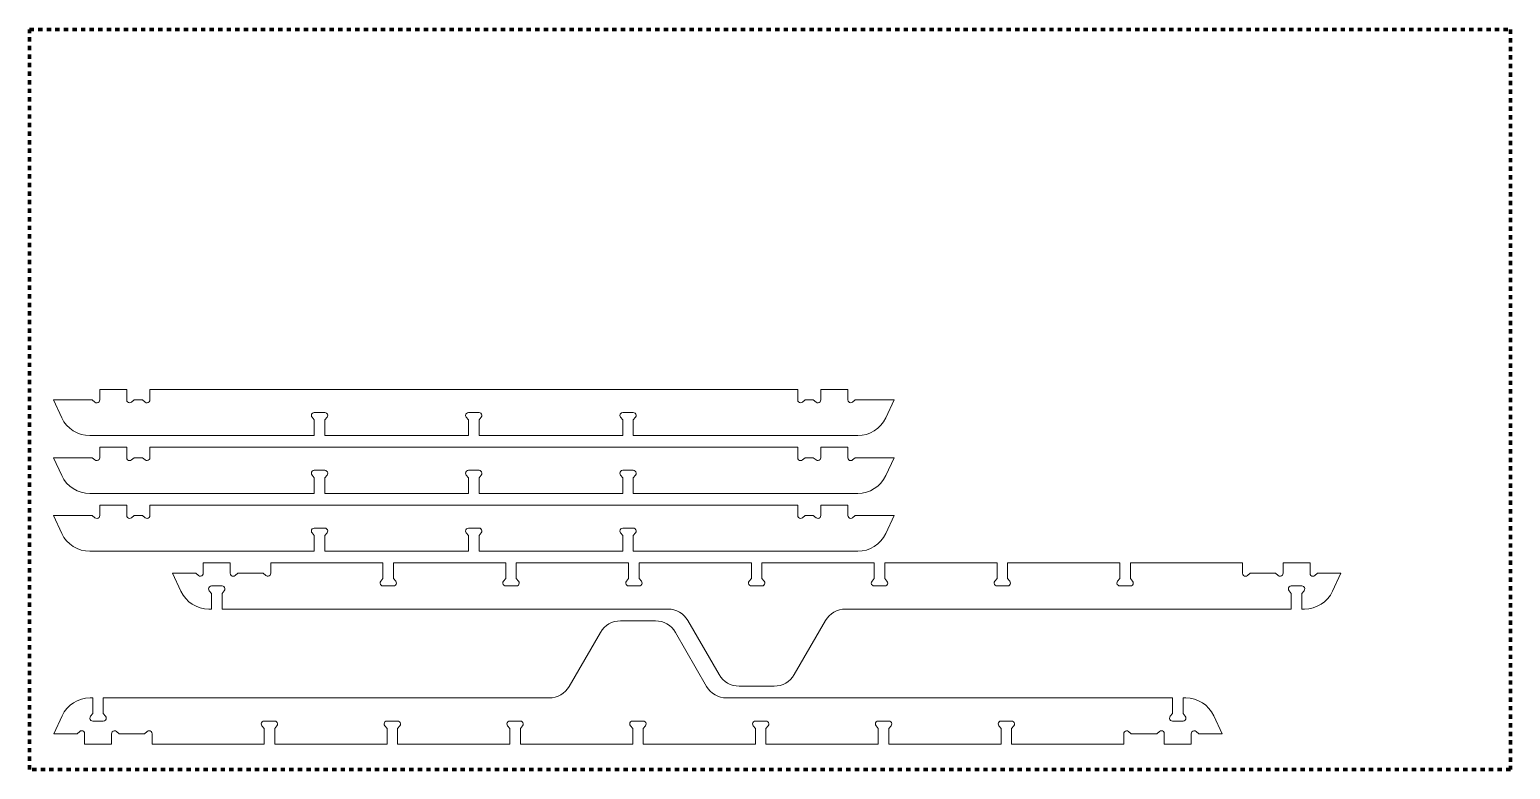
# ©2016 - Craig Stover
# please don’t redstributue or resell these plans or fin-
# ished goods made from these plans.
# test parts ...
# Model space of a CAD drawing. Header units: inches. Extents: x 0 to 96, y -60 to 51.
# Drawn here: x 0 to 96, y 3.3 to 51.3 of the extents above; entities that cross this region are included whole.
import ezdxf

# ---------------------------------------------------------------- set-up
doc = ezdxf.new("R2010")
doc.units = ezdxf.units.IN
doc.header["$MEASUREMENT"] = 0
doc.linetypes.add('AI-Linetype-2', pattern=[0.555556, 0.277778, -0.277778])
doc.layers.add('formatting', color=7, linetype='Continuous')
doc.layers.add('full-68', color=7, linetype='Continuous')

# ---------------------------------------------------------------- blocks, each defined once
blk = doc.blocks.new('block 6')
at = {"layer": 'full-68', "color": 7, "lineweight": 15, "true_color": 0xffffff}
blk.add_open_spline([(50.107, 27.15), (50.073, 27.121), (50.029, 27.105), (49.985, 27.105), (49.88, 27.105), (49.795, 27.19), (49.795, 27.295), (49.795, 27.295), (49.795, 27.975), (49.795, 27.975), (49.795, 27.975), (7.795, 27.975), (7.795, 27.975), (7.795, 27.975), (7.795, 27.295), (7.795, 27.295), (7.795, 27.251), (7.779, 27.207), (7.75, 27.173), (7.683, 27.093), (7.563, 27.082), (7.483, 27.15), (7.483, 27.15), (7.309, 27.295), (7.309, 27.295), (7.309, 27.295), (6.78, 27.295), (6.78, 27.295), (6.78, 27.295), (6.607, 27.15), (6.607, 27.15), (6.573, 27.121), (6.529, 27.105), (6.485, 27.105), (6.38, 27.105), (6.295, 27.19), (6.295, 27.295), (6.295, 27.295), (6.295, 27.975), (6.295, 27.975), (6.295, 27.975), (4.545, 27.975), (4.545, 27.975), (4.545, 27.975), (4.545, 27.295), (4.545, 27.295), (4.545, 27.251), (4.529, 27.207), (4.5, 27.173), (4.433, 27.093), (4.313, 27.082), (4.233, 27.15), (4.233, 27.15), (4.059, 27.295), (4.059, 27.295), (4.059, 27.295), (1.545, 27.295), (1.545, 27.295), (1.545, 27.295), (2.088, 26.13), (2.088, 26.13), (2.417, 25.426), (3.123, 24.975), (3.901, 24.975), (3.901, 24.975), (18.455, 24.975), (18.455, 24.975), (18.455, 24.975), (18.455, 25.99), (18.455, 25.99), (18.455, 25.99), (18.309, 26.163), (18.309, 26.163), (18.28, 26.197), (18.265, 26.241), (18.265, 26.285), (18.265, 26.39), (18.35, 26.475), (18.455, 26.475), (18.455, 26.475), (19.135, 26.475), (19.135, 26.475), (19.179, 26.475), (19.223, 26.459), (19.257, 26.431), (19.337, 26.363), (19.348, 26.243), (19.28, 26.163), (19.28, 26.163), (19.135, 25.99), (19.135, 25.99), (19.135, 25.99), (19.135, 24.975), (19.135, 24.975), (19.135, 24.975), (28.455, 24.975), (28.455, 24.975), (28.455, 24.975), (28.455, 25.99), (28.455, 25.99), (28.455, 25.99), (28.309, 26.163), (28.309, 26.163), (28.28, 26.197), (28.265, 26.241), (28.265, 26.285), (28.265, 26.39), (28.35, 26.475), (28.455, 26.475), (28.455, 26.475), (29.135, 26.475), (29.135, 26.475), (29.179, 26.475), (29.223, 26.459), (29.257, 26.431), (29.337, 26.363), (29.348, 26.243), (29.28, 26.163), (29.28, 26.163), (29.135, 25.99), (29.135, 25.99), (29.135, 25.99), (29.135, 24.975), (29.135, 24.975), (29.135, 24.975), (38.455, 24.975), (38.455, 24.975), (38.455, 24.975), (38.455, 25.99), (38.455, 25.99), (38.455, 25.99), (38.309, 26.163), (38.309, 26.163), (38.28, 26.197), (38.265, 26.241), (38.265, 26.285), (38.265, 26.39), (38.35, 26.475), (38.455, 26.475), (38.455, 26.475), (39.135, 26.475), (39.135, 26.475), (39.179, 26.475), (39.223, 26.459), (39.257, 26.431), (39.337, 26.363), (39.348, 26.243), (39.28, 26.163), (39.28, 26.163), (39.135, 25.99), (39.135, 25.99), (39.135, 25.99), (39.135, 24.975), (39.135, 24.975), (39.135, 24.975), (53.689, 24.975), (53.689, 24.975), (54.466, 24.975), (55.173, 25.426), (55.501, 26.13), (55.501, 26.13), (56.045, 27.295), (56.045, 27.295), (56.045, 27.295), (53.53, 27.295), (53.53, 27.295), (53.53, 27.295), (53.357, 27.15), (53.357, 27.15), (53.323, 27.121), (53.279, 27.105), (53.235, 27.105), (53.13, 27.105), (53.045, 27.19), (53.045, 27.295), (53.045, 27.295), (53.045, 27.975), (53.045, 27.975), (53.045, 27.975), (51.295, 27.975), (51.295, 27.975), (51.295, 27.975), (51.295, 27.295), (51.295, 27.295), (51.295, 27.251), (51.279, 27.207), (51.25, 27.173), (51.183, 27.093), (51.063, 27.082), (50.983, 27.15), (50.983, 27.15), (50.809, 27.295), (50.809, 27.295), (50.809, 27.295), (50.28, 27.295), (50.28, 27.295), (50.28, 27.295), (50.107, 27.15), (50.107, 27.15)], degree=3, knots=[0, 0, 0, 0, 1, 1, 1, 2, 2, 2, 3, 3, 3, 4, 4, 4, 5, 5, 5, 6, 6, 6, 7, 7, 7, 8, 8, 8, 9, 9, 9, 10, 10, 10, 11, 11, 11, 12, 12, 12, 13, 13, 13, 14, 14, 14, 15, 15, 15, 16, 16, 16, 17, 17, 17, 18, 18, 18, 19, 19, 19, 20, 20, 20, 21, 21, 21, 22, 22, 22, 23, 23, 23, 24, 24, 24, 25, 25, 25, 26, 26, 26, 27, 27, 27, 28, 28, 28, 29, 29, 29, 30, 30, 30, 31, 31, 31, 32, 32, 32, 33, 33, 33, 34, 34, 34, 35, 35, 35, 36, 36, 36, 37, 37, 37, 38, 38, 38, 39, 39, 39, 40, 40, 40, 41, 41, 41, 42, 42, 42, 43, 43, 43, 44, 44, 44, 45, 45, 45, 46, 46, 46, 47, 47, 47, 48, 48, 48, 49, 49, 49, 50, 50, 50, 51, 51, 51, 52, 52, 52, 53, 53, 53, 54, 54, 54, 55, 55, 55, 56, 56, 56, 57, 57, 57, 58, 58, 58, 59, 59, 59, 60, 60, 60, 61, 61, 61, 62, 62, 62, 63, 63, 63, 64, 64, 64, 65, 65, 65, 66, 66, 66, 66], dxfattribs=at)
blk = doc.blocks.new('block 7')
at = {"layer": 'full-68', "color": 7, "lineweight": 15, "true_color": 0xffffff}
blk.add_open_spline([(50.107, 23.399), (50.073, 23.37), (50.029, 23.354), (49.985, 23.354), (49.88, 23.354), (49.795, 23.439), (49.795, 23.544), (49.795, 23.544), (49.795, 24.224), (49.795, 24.224), (49.795, 24.224), (7.795, 24.224), (7.795, 24.224), (7.795, 24.224), (7.795, 23.544), (7.795, 23.544), (7.795, 23.5), (7.779, 23.456), (7.75, 23.422), (7.683, 23.342), (7.563, 23.331), (7.483, 23.399), (7.483, 23.399), (7.309, 23.544), (7.309, 23.544), (7.309, 23.544), (6.78, 23.544), (6.78, 23.544), (6.78, 23.544), (6.607, 23.399), (6.607, 23.399), (6.573, 23.37), (6.529, 23.354), (6.485, 23.354), (6.38, 23.354), (6.295, 23.439), (6.295, 23.544), (6.295, 23.544), (6.295, 24.224), (6.295, 24.224), (6.295, 24.224), (4.545, 24.224), (4.545, 24.224), (4.545, 24.224), (4.545, 23.544), (4.545, 23.544), (4.545, 23.5), (4.529, 23.456), (4.5, 23.422), (4.433, 23.342), (4.313, 23.331), (4.233, 23.399), (4.233, 23.399), (4.059, 23.544), (4.059, 23.544), (4.059, 23.544), (1.545, 23.544), (1.545, 23.544), (1.545, 23.544), (2.088, 22.379), (2.088, 22.379), (2.417, 21.675), (3.123, 21.224), (3.901, 21.224), (3.901, 21.224), (18.455, 21.224), (18.455, 21.224), (18.455, 21.224), (18.455, 22.239), (18.455, 22.239), (18.455, 22.239), (18.309, 22.412), (18.309, 22.412), (18.28, 22.446), (18.265, 22.49), (18.265, 22.534), (18.265, 22.639), (18.35, 22.724), (18.455, 22.724), (18.455, 22.724), (19.135, 22.724), (19.135, 22.724), (19.179, 22.724), (19.223, 22.708), (19.257, 22.68), (19.337, 22.612), (19.348, 22.492), (19.28, 22.412), (19.28, 22.412), (19.135, 22.239), (19.135, 22.239), (19.135, 22.239), (19.135, 21.224), (19.135, 21.224), (19.135, 21.224), (28.455, 21.224), (28.455, 21.224), (28.455, 21.224), (28.455, 22.239), (28.455, 22.239), (28.455, 22.239), (28.309, 22.412), (28.309, 22.412), (28.28, 22.446), (28.265, 22.49), (28.265, 22.534), (28.265, 22.639), (28.35, 22.724), (28.455, 22.724), (28.455, 22.724), (29.135, 22.724), (29.135, 22.724), (29.179, 22.724), (29.223, 22.708), (29.257, 22.68), (29.337, 22.612), (29.348, 22.492), (29.28, 22.412), (29.28, 22.412), (29.135, 22.239), (29.135, 22.239), (29.135, 22.239), (29.135, 21.224), (29.135, 21.224), (29.135, 21.224), (38.455, 21.224), (38.455, 21.224), (38.455, 21.224), (38.455, 22.239), (38.455, 22.239), (38.455, 22.239), (38.309, 22.412), (38.309, 22.412), (38.28, 22.446), (38.265, 22.49), (38.265, 22.534), (38.265, 22.639), (38.35, 22.724), (38.455, 22.724), (38.455, 22.724), (39.135, 22.724), (39.135, 22.724), (39.179, 22.724), (39.223, 22.708), (39.257, 22.68), (39.337, 22.612), (39.348, 22.492), (39.28, 22.412), (39.28, 22.412), (39.135, 22.239), (39.135, 22.239), (39.135, 22.239), (39.135, 21.224), (39.135, 21.224), (39.135, 21.224), (53.689, 21.224), (53.689, 21.224), (54.466, 21.224), (55.173, 21.675), (55.501, 22.379), (55.501, 22.379), (56.045, 23.544), (56.045, 23.544), (56.045, 23.544), (53.53, 23.544), (53.53, 23.544), (53.53, 23.544), (53.357, 23.399), (53.357, 23.399), (53.323, 23.37), (53.279, 23.354), (53.235, 23.354), (53.13, 23.354), (53.045, 23.439), (53.045, 23.544), (53.045, 23.544), (53.045, 24.224), (53.045, 24.224), (53.045, 24.224), (51.295, 24.224), (51.295, 24.224), (51.295, 24.224), (51.295, 23.544), (51.295, 23.544), (51.295, 23.5), (51.279, 23.456), (51.25, 23.422), (51.183, 23.342), (51.063, 23.331), (50.983, 23.399), (50.983, 23.399), (50.809, 23.544), (50.809, 23.544), (50.809, 23.544), (50.28, 23.544), (50.28, 23.544), (50.28, 23.544), (50.107, 23.399), (50.107, 23.399)], degree=3, knots=[0, 0, 0, 0, 1, 1, 1, 2, 2, 2, 3, 3, 3, 4, 4, 4, 5, 5, 5, 6, 6, 6, 7, 7, 7, 8, 8, 8, 9, 9, 9, 10, 10, 10, 11, 11, 11, 12, 12, 12, 13, 13, 13, 14, 14, 14, 15, 15, 15, 16, 16, 16, 17, 17, 17, 18, 18, 18, 19, 19, 19, 20, 20, 20, 21, 21, 21, 22, 22, 22, 23, 23, 23, 24, 24, 24, 25, 25, 25, 26, 26, 26, 27, 27, 27, 28, 28, 28, 29, 29, 29, 30, 30, 30, 31, 31, 31, 32, 32, 32, 33, 33, 33, 34, 34, 34, 35, 35, 35, 36, 36, 36, 37, 37, 37, 38, 38, 38, 39, 39, 39, 40, 40, 40, 41, 41, 41, 42, 42, 42, 43, 43, 43, 44, 44, 44, 45, 45, 45, 46, 46, 46, 47, 47, 47, 48, 48, 48, 49, 49, 49, 50, 50, 50, 51, 51, 51, 52, 52, 52, 53, 53, 53, 54, 54, 54, 55, 55, 55, 56, 56, 56, 57, 57, 57, 58, 58, 58, 59, 59, 59, 60, 60, 60, 61, 61, 61, 62, 62, 62, 63, 63, 63, 64, 64, 64, 65, 65, 65, 66, 66, 66, 66], dxfattribs=at)
blk = doc.blocks.new('block 8')
at = {"layer": 'full-68', "color": 7, "lineweight": 15, "true_color": 0xffffff}
blk.add_open_spline([(50.107, 19.648), (50.073, 19.619), (50.029, 19.603), (49.985, 19.603), (49.88, 19.603), (49.795, 19.688), (49.795, 19.793), (49.795, 19.793), (49.795, 20.473), (49.795, 20.473), (49.795, 20.473), (7.795, 20.473), (7.795, 20.473), (7.795, 20.473), (7.795, 19.793), (7.795, 19.793), (7.795, 19.749), (7.779, 19.705), (7.75, 19.671), (7.683, 19.591), (7.563, 19.58), (7.483, 19.648), (7.483, 19.648), (7.309, 19.793), (7.309, 19.793), (7.309, 19.793), (6.78, 19.793), (6.78, 19.793), (6.78, 19.793), (6.607, 19.648), (6.607, 19.648), (6.573, 19.619), (6.529, 19.603), (6.485, 19.603), (6.38, 19.603), (6.295, 19.688), (6.295, 19.793), (6.295, 19.793), (6.295, 20.473), (6.295, 20.473), (6.295, 20.473), (4.545, 20.473), (4.545, 20.473), (4.545, 20.473), (4.545, 19.793), (4.545, 19.793), (4.545, 19.749), (4.529, 19.705), (4.5, 19.671), (4.433, 19.591), (4.313, 19.58), (4.233, 19.648), (4.233, 19.648), (4.059, 19.793), (4.059, 19.793), (4.059, 19.793), (1.545, 19.793), (1.545, 19.793), (1.545, 19.793), (2.088, 18.628), (2.088, 18.628), (2.417, 17.924), (3.123, 17.473), (3.901, 17.473), (3.901, 17.473), (18.455, 17.473), (18.455, 17.473), (18.455, 17.473), (18.455, 18.488), (18.455, 18.488), (18.455, 18.488), (18.309, 18.661), (18.309, 18.661), (18.28, 18.695), (18.265, 18.739), (18.265, 18.783), (18.265, 18.888), (18.35, 18.973), (18.455, 18.973), (18.455, 18.973), (19.135, 18.973), (19.135, 18.973), (19.179, 18.973), (19.223, 18.957), (19.257, 18.929), (19.337, 18.861), (19.348, 18.741), (19.28, 18.661), (19.28, 18.661), (19.135, 18.488), (19.135, 18.488), (19.135, 18.488), (19.135, 17.473), (19.135, 17.473), (19.135, 17.473), (28.455, 17.473), (28.455, 17.473), (28.455, 17.473), (28.455, 18.488), (28.455, 18.488), (28.455, 18.488), (28.309, 18.661), (28.309, 18.661), (28.28, 18.695), (28.265, 18.739), (28.265, 18.783), (28.265, 18.888), (28.35, 18.973), (28.455, 18.973), (28.455, 18.973), (29.135, 18.973), (29.135, 18.973), (29.179, 18.973), (29.223, 18.957), (29.257, 18.929), (29.337, 18.861), (29.348, 18.741), (29.28, 18.661), (29.28, 18.661), (29.135, 18.488), (29.135, 18.488), (29.135, 18.488), (29.135, 17.473), (29.135, 17.473), (29.135, 17.473), (38.455, 17.473), (38.455, 17.473), (38.455, 17.473), (38.455, 18.488), (38.455, 18.488), (38.455, 18.488), (38.309, 18.661), (38.309, 18.661), (38.28, 18.695), (38.265, 18.739), (38.265, 18.783), (38.265, 18.888), (38.35, 18.973), (38.455, 18.973), (38.455, 18.973), (39.135, 18.973), (39.135, 18.973), (39.179, 18.973), (39.223, 18.957), (39.257, 18.929), (39.337, 18.861), (39.348, 18.741), (39.28, 18.661), (39.28, 18.661), (39.135, 18.488), (39.135, 18.488), (39.135, 18.488), (39.135, 17.473), (39.135, 17.473), (39.135, 17.473), (53.689, 17.473), (53.689, 17.473), (54.466, 17.473), (55.173, 17.924), (55.501, 18.628), (55.501, 18.628), (56.045, 19.793), (56.045, 19.793), (56.045, 19.793), (53.53, 19.793), (53.53, 19.793), (53.53, 19.793), (53.357, 19.648), (53.357, 19.648), (53.323, 19.619), (53.279, 19.603), (53.235, 19.603), (53.13, 19.603), (53.045, 19.688), (53.045, 19.793), (53.045, 19.793), (53.045, 20.473), (53.045, 20.473), (53.045, 20.473), (51.295, 20.473), (51.295, 20.473), (51.295, 20.473), (51.295, 19.793), (51.295, 19.793), (51.295, 19.749), (51.279, 19.705), (51.25, 19.671), (51.183, 19.591), (51.063, 19.58), (50.983, 19.648), (50.983, 19.648), (50.809, 19.793), (50.809, 19.793), (50.809, 19.793), (50.28, 19.793), (50.28, 19.793), (50.28, 19.793), (50.107, 19.648), (50.107, 19.648)], degree=3, knots=[0, 0, 0, 0, 1, 1, 1, 2, 2, 2, 3, 3, 3, 4, 4, 4, 5, 5, 5, 6, 6, 6, 7, 7, 7, 8, 8, 8, 9, 9, 9, 10, 10, 10, 11, 11, 11, 12, 12, 12, 13, 13, 13, 14, 14, 14, 15, 15, 15, 16, 16, 16, 17, 17, 17, 18, 18, 18, 19, 19, 19, 20, 20, 20, 21, 21, 21, 22, 22, 22, 23, 23, 23, 24, 24, 24, 25, 25, 25, 26, 26, 26, 27, 27, 27, 28, 28, 28, 29, 29, 29, 30, 30, 30, 31, 31, 31, 32, 32, 32, 33, 33, 33, 34, 34, 34, 35, 35, 35, 36, 36, 36, 37, 37, 37, 38, 38, 38, 39, 39, 39, 40, 40, 40, 41, 41, 41, 42, 42, 42, 43, 43, 43, 44, 44, 44, 45, 45, 45, 46, 46, 46, 47, 47, 47, 48, 48, 48, 49, 49, 49, 50, 50, 50, 51, 51, 51, 52, 52, 52, 53, 53, 53, 54, 54, 54, 55, 55, 55, 56, 56, 56, 57, 57, 57, 58, 58, 58, 59, 59, 59, 60, 60, 60, 61, 61, 61, 62, 62, 62, 63, 63, 63, 64, 64, 64, 65, 65, 65, 66, 66, 66, 66], dxfattribs=at)
blk = doc.blocks.new('block 10')
at = {"layer": 'full-68', "color": 7, "lineweight": 15, "true_color": 0xffffff}
blk.add_open_spline([(46.002, 8.722), (45.466, 8.722), (44.971, 9.008), (44.703, 9.472), (44.703, 9.472), (42.683, 12.972), (42.683, 12.972), (42.415, 13.436), (41.919, 13.722), (41.384, 13.722), (41.384, 13.722), (12.476, 13.722), (12.476, 13.722), (12.476, 13.722), (12.476, 14.737), (12.476, 14.737), (12.476, 14.737), (12.622, 14.91), (12.622, 14.91), (12.689, 14.99), (12.679, 15.11), (12.598, 15.178), (12.564, 15.206), (12.521, 15.222), (12.476, 15.222), (12.476, 15.222), (11.796, 15.222), (11.796, 15.222), (11.691, 15.222), (11.606, 15.137), (11.606, 15.032), (11.606, 14.988), (11.622, 14.944), (11.651, 14.91), (11.651, 14.91), (11.796, 14.737), (11.796, 14.737), (11.796, 14.737), (11.796, 13.722), (11.796, 13.722), (11.796, 13.722), (11.617, 13.722), (11.617, 13.722), (10.84, 13.722), (10.133, 14.173), (9.805, 14.877), (9.805, 14.877), (9.261, 16.042), (9.261, 16.042), (9.261, 16.042), (10.776, 16.042), (10.776, 16.042), (10.776, 16.042), (10.949, 15.897), (10.949, 15.897), (11.03, 15.829), (11.149, 15.84), (11.217, 15.92), (11.246, 15.954), (11.261, 15.998), (11.261, 16.042), (11.261, 16.042), (11.261, 16.722), (11.261, 16.722), (11.261, 16.722), (13.011, 16.722), (13.011, 16.722), (13.011, 16.722), (13.011, 16.042), (13.011, 16.042), (13.011, 15.937), (13.096, 15.852), (13.201, 15.852), (13.246, 15.852), (13.289, 15.868), (13.323, 15.897), (13.323, 15.897), (13.497, 16.042), (13.497, 16.042), (13.497, 16.042), (15.151, 16.042), (15.151, 16.042), (15.151, 16.042), (15.324, 15.897), (15.324, 15.897), (15.405, 15.829), (15.524, 15.84), (15.592, 15.92), (15.621, 15.954), (15.636, 15.998), (15.636, 16.042), (15.636, 16.042), (15.636, 16.722), (15.636, 16.722), (15.636, 16.722), (22.909, 16.722), (22.909, 16.722), (22.909, 16.722), (22.909, 15.708), (22.909, 15.708), (22.909, 15.708), (22.763, 15.534), (22.763, 15.534), (22.696, 15.454), (22.706, 15.334), (22.787, 15.267), (22.821, 15.238), (22.864, 15.222), (22.909, 15.222), (22.909, 15.222), (23.589, 15.222), (23.589, 15.222), (23.694, 15.222), (23.779, 15.307), (23.779, 15.412), (23.779, 15.457), (23.763, 15.5), (23.734, 15.534), (23.734, 15.534), (23.589, 15.708), (23.589, 15.708), (23.589, 15.708), (23.589, 16.722), (23.589, 16.722), (23.589, 16.722), (30.871, 16.722), (30.871, 16.722), (30.871, 16.722), (30.871, 15.708), (30.871, 15.708), (30.871, 15.708), (30.726, 15.534), (30.726, 15.534), (30.658, 15.454), (30.669, 15.334), (30.749, 15.267), (30.783, 15.238), (30.827, 15.222), (30.871, 15.222), (30.871, 15.222), (31.551, 15.222), (31.551, 15.222), (31.656, 15.222), (31.741, 15.307), (31.741, 15.412), (31.741, 15.457), (31.726, 15.5), (31.697, 15.534), (31.697, 15.534), (31.551, 15.708), (31.551, 15.708), (31.551, 15.708), (31.551, 16.722), (31.551, 16.722), (31.551, 16.722), (38.834, 16.722), (38.834, 16.722), (38.834, 16.722), (38.834, 15.708), (38.834, 15.708), (38.834, 15.708), (38.688, 15.534), (38.688, 15.534), (38.621, 15.454), (38.631, 15.334), (38.712, 15.267), (38.746, 15.238), (38.789, 15.222), (38.834, 15.222), (38.834, 15.222), (39.514, 15.222), (39.514, 15.222), (39.619, 15.222), (39.704, 15.307), (39.704, 15.412), (39.704, 15.457), (39.688, 15.5), (39.659, 15.534), (39.659, 15.534), (39.514, 15.708), (39.514, 15.708), (39.514, 15.708), (39.514, 16.722), (39.514, 16.722), (39.514, 16.722), (46.796, 16.722), (46.796, 16.722), (46.796, 16.722), (46.796, 15.708), (46.796, 15.708), (46.796, 15.708), (46.651, 15.534), (46.651, 15.534), (46.583, 15.454), (46.594, 15.334), (46.674, 15.267), (46.708, 15.238), (46.752, 15.222), (46.796, 15.222), (46.796, 15.222), (47.476, 15.222), (47.476, 15.222), (47.581, 15.222), (47.666, 15.307), (47.666, 15.412), (47.666, 15.457), (47.651, 15.5), (47.622, 15.534), (47.622, 15.534), (47.476, 15.708), (47.476, 15.708), (47.476, 15.708), (47.476, 16.722), (47.476, 16.722), (47.476, 16.722), (54.759, 16.722), (54.759, 16.722), (54.759, 16.722), (54.759, 15.708), (54.759, 15.708), (54.759, 15.708), (54.613, 15.534), (54.613, 15.534), (54.546, 15.454), (54.556, 15.334), (54.637, 15.267), (54.671, 15.238), (54.714, 15.222), (54.759, 15.222), (54.759, 15.222), (55.439, 15.222), (55.439, 15.222), (55.544, 15.222), (55.629, 15.307), (55.629, 15.412), (55.629, 15.457), (55.613, 15.5), (55.584, 15.534), (55.584, 15.534), (55.439, 15.708), (55.439, 15.708), (55.439, 15.708), (55.439, 16.722), (55.439, 16.722), (55.439, 16.722), (62.721, 16.722), (62.721, 16.722), (62.721, 16.722), (62.721, 15.708), (62.721, 15.708), (62.721, 15.708), (62.576, 15.534), (62.576, 15.534), (62.508, 15.454), (62.519, 15.334), (62.599, 15.267), (62.633, 15.238), (62.677, 15.222), (62.721, 15.222), (62.721, 15.222), (63.401, 15.222), (63.401, 15.222), (63.506, 15.222), (63.591, 15.307), (63.591, 15.412), (63.591, 15.457), (63.576, 15.5), (63.547, 15.534), (63.547, 15.534), (63.401, 15.708), (63.401, 15.708), (63.401, 15.708), (63.401, 16.722), (63.401, 16.722), (63.401, 16.722), (70.684, 16.722), (70.684, 16.722), (70.684, 16.722), (70.684, 15.708), (70.684, 15.708), (70.684, 15.708), (70.538, 15.534), (70.538, 15.534), (70.471, 15.454), (70.481, 15.334), (70.562, 15.267), (70.596, 15.238), (70.639, 15.222), (70.684, 15.222), (70.684, 15.222), (71.364, 15.222), (71.364, 15.222), (71.469, 15.222), (71.554, 15.307), (71.554, 15.412), (71.554, 15.457), (71.538, 15.5), (71.509, 15.534), (71.509, 15.534), (71.364, 15.708), (71.364, 15.708), (71.364, 15.708), (71.364, 16.722), (71.364, 16.722), (71.364, 16.722), (78.636, 16.722), (78.636, 16.722), (78.636, 16.722), (78.636, 16.042), (78.636, 16.042), (78.636, 15.937), (78.721, 15.852), (78.826, 15.852), (78.871, 15.852), (78.914, 15.868), (78.948, 15.897), (78.948, 15.897), (79.122, 16.042), (79.122, 16.042), (79.122, 16.042), (80.776, 16.042), (80.776, 16.042), (80.776, 16.042), (80.949, 15.897), (80.949, 15.897), (81.03, 15.829), (81.149, 15.84), (81.217, 15.92), (81.246, 15.954), (81.261, 15.998), (81.261, 16.042), (81.261, 16.042), (81.261, 16.722), (81.261, 16.722), (81.261, 16.722), (83.011, 16.722), (83.011, 16.722), (83.011, 16.722), (83.011, 16.042), (83.011, 16.042), (83.011, 15.937), (83.096, 15.852), (83.201, 15.852), (83.246, 15.852), (83.289, 15.868), (83.323, 15.897), (83.323, 15.897), (83.497, 16.042), (83.497, 16.042), (83.497, 16.042), (85.011, 16.042), (85.011, 16.042), (85.011, 16.042), (84.468, 14.877), (84.468, 14.877), (84.139, 14.173), (83.433, 13.722), (82.655, 13.722), (82.655, 13.722), (82.476, 13.722), (82.476, 13.722), (82.476, 13.722), (82.476, 14.737), (82.476, 14.737), (82.476, 14.737), (82.622, 14.91), (82.622, 14.91), (82.689, 14.99), (82.679, 15.11), (82.598, 15.178), (82.564, 15.206), (82.521, 15.222), (82.476, 15.222), (82.476, 15.222), (81.796, 15.222), (81.796, 15.222), (81.691, 15.222), (81.606, 15.137), (81.606, 15.032), (81.606, 14.988), (81.622, 14.944), (81.651, 14.91), (81.651, 14.91), (81.796, 14.737), (81.796, 14.737), (81.796, 14.737), (81.796, 13.722), (81.796, 13.722), (81.796, 13.722), (52.889, 13.722), (52.889, 13.722), (52.353, 13.722), (51.858, 13.436), (51.59, 12.972), (51.59, 12.972), (49.569, 9.472), (49.569, 9.472), (49.301, 9.008), (48.806, 8.722), (48.27, 8.722), (48.27, 8.722), (46.002, 8.722), (46.002, 8.722)], degree=3, knots=[0, 0, 0, 0, 1, 1, 1, 2, 2, 2, 3, 3, 3, 4, 4, 4, 5, 5, 5, 6, 6, 6, 7, 7, 7, 8, 8, 8, 9, 9, 9, 10, 10, 10, 11, 11, 11, 12, 12, 12, 13, 13, 13, 14, 14, 14, 15, 15, 15, 16, 16, 16, 17, 17, 17, 18, 18, 18, 19, 19, 19, 20, 20, 20, 21, 21, 21, 22, 22, 22, 23, 23, 23, 24, 24, 24, 25, 25, 25, 26, 26, 26, 27, 27, 27, 28, 28, 28, 29, 29, 29, 30, 30, 30, 31, 31, 31, 32, 32, 32, 33, 33, 33, 34, 34, 34, 35, 35, 35, 36, 36, 36, 37, 37, 37, 38, 38, 38, 39, 39, 39, 40, 40, 40, 41, 41, 41, 42, 42, 42, 43, 43, 43, 44, 44, 44, 45, 45, 45, 46, 46, 46, 47, 47, 47, 48, 48, 48, 49, 49, 49, 50, 50, 50, 51, 51, 51, 52, 52, 52, 53, 53, 53, 54, 54, 54, 55, 55, 55, 56, 56, 56, 57, 57, 57, 58, 58, 58, 59, 59, 59, 60, 60, 60, 61, 61, 61, 62, 62, 62, 63, 63, 63, 64, 64, 64, 65, 65, 65, 66, 66, 66, 67, 67, 67, 68, 68, 68, 69, 69, 69, 70, 70, 70, 71, 71, 71, 72, 72, 72, 73, 73, 73, 74, 74, 74, 75, 75, 75, 76, 76, 76, 77, 77, 77, 78, 78, 78, 79, 79, 79, 80, 80, 80, 81, 81, 81, 82, 82, 82, 83, 83, 83, 84, 84, 84, 85, 85, 85, 86, 86, 86, 87, 87, 87, 88, 88, 88, 89, 89, 89, 90, 90, 90, 91, 91, 91, 92, 92, 92, 93, 93, 93, 94, 94, 94, 95, 95, 95, 96, 96, 96, 97, 97, 97, 98, 98, 98, 99, 99, 99, 100, 100, 100, 101, 101, 101, 102, 102, 102, 103, 103, 103, 104, 104, 104, 105, 105, 105, 106, 106, 106, 107, 107, 107, 108, 108, 108, 109, 109, 109, 110, 110, 110, 111, 111, 111, 112, 112, 112, 113, 113, 113, 114, 114, 114, 115, 115, 115, 116, 116, 116, 117, 117, 117, 118, 118, 118, 119, 119, 119, 120, 120, 120, 121, 121, 121, 122, 122, 122, 123, 123, 123, 124, 124, 124, 125, 125, 125, 126, 126, 126, 127, 127, 127, 128, 128, 128, 129, 129, 129, 130, 130, 130, 131, 131, 131, 132, 132, 132, 133, 133, 133, 134, 134, 134, 134], dxfattribs=at)
blk = doc.blocks.new('block 11')
at = {"layer": 'full-68', "color": 7, "lineweight": 15, "true_color": 0xffffff}
blk.add_open_spline([(40.572, 12.958), (41.107, 12.958), (41.603, 12.672), (41.871, 12.208), (41.871, 12.208), (43.891, 8.708), (43.891, 8.708), (44.159, 8.244), (44.654, 7.958), (45.19, 7.958), (45.19, 7.958), (74.098, 7.958), (74.098, 7.958), (74.098, 7.958), (74.098, 6.944), (74.098, 6.944), (74.098, 6.944), (73.952, 6.77), (73.952, 6.77), (73.885, 6.69), (73.895, 6.57), (73.975, 6.503), (74.01, 6.474), (74.053, 6.458), (74.098, 6.458), (74.098, 6.458), (74.778, 6.458), (74.778, 6.458), (74.883, 6.458), (74.968, 6.543), (74.968, 6.648), (74.968, 6.693), (74.952, 6.736), (74.923, 6.77), (74.923, 6.77), (74.778, 6.944), (74.778, 6.944), (74.778, 6.944), (74.778, 7.958), (74.778, 7.958), (74.778, 7.958), (74.957, 7.958), (74.957, 7.958), (75.734, 7.958), (76.441, 7.508), (76.769, 6.804), (76.769, 6.804), (77.313, 5.638), (77.313, 5.638), (77.313, 5.638), (75.798, 5.638), (75.798, 5.638), (75.798, 5.638), (75.625, 5.784), (75.625, 5.784), (75.544, 5.851), (75.424, 5.841), (75.357, 5.76), (75.328, 5.726), (75.313, 5.683), (75.313, 5.638), (75.313, 5.638), (75.313, 4.958), (75.313, 4.958), (75.313, 4.958), (73.563, 4.958), (73.563, 4.958), (73.563, 4.958), (73.563, 5.638), (73.563, 5.638), (73.563, 5.743), (73.478, 5.828), (73.373, 5.828), (73.328, 5.828), (73.285, 5.813), (73.25, 5.784), (73.25, 5.784), (73.077, 5.638), (73.077, 5.638), (73.077, 5.638), (71.423, 5.638), (71.423, 5.638), (71.423, 5.638), (71.25, 5.784), (71.25, 5.784), (71.169, 5.851), (71.049, 5.841), (70.982, 5.76), (70.953, 5.726), (70.938, 5.683), (70.938, 5.638), (70.938, 5.638), (70.938, 4.958), (70.938, 4.958), (70.938, 4.958), (63.665, 4.958), (63.665, 4.958), (63.665, 4.958), (63.665, 5.973), (63.665, 5.973), (63.665, 5.973), (63.811, 6.146), (63.811, 6.146), (63.878, 6.227), (63.868, 6.346), (63.787, 6.414), (63.753, 6.443), (63.71, 6.458), (63.665, 6.458), (63.665, 6.458), (62.985, 6.458), (62.985, 6.458), (62.88, 6.458), (62.795, 6.373), (62.795, 6.268), (62.795, 6.224), (62.811, 6.18), (62.84, 6.146), (62.84, 6.146), (62.985, 5.973), (62.985, 5.973), (62.985, 5.973), (62.985, 4.958), (62.985, 4.958), (62.985, 4.958), (55.703, 4.958), (55.703, 4.958), (55.703, 4.958), (55.703, 5.973), (55.703, 5.973), (55.703, 5.973), (55.848, 6.146), (55.848, 6.146), (55.916, 6.227), (55.905, 6.346), (55.825, 6.414), (55.79, 6.443), (55.747, 6.458), (55.703, 6.458), (55.703, 6.458), (55.023, 6.458), (55.023, 6.458), (54.918, 6.458), (54.833, 6.373), (54.833, 6.268), (54.833, 6.224), (54.848, 6.18), (54.877, 6.146), (54.877, 6.146), (55.023, 5.973), (55.023, 5.973), (55.023, 5.973), (55.023, 4.958), (55.023, 4.958), (55.023, 4.958), (47.74, 4.958), (47.74, 4.958), (47.74, 4.958), (47.74, 5.973), (47.74, 5.973), (47.74, 5.973), (47.886, 6.146), (47.886, 6.146), (47.953, 6.227), (47.943, 6.346), (47.862, 6.414), (47.828, 6.443), (47.785, 6.458), (47.74, 6.458), (47.74, 6.458), (47.06, 6.458), (47.06, 6.458), (46.955, 6.458), (46.87, 6.373), (46.87, 6.268), (46.87, 6.224), (46.886, 6.18), (46.915, 6.146), (46.915, 6.146), (47.06, 5.973), (47.06, 5.973), (47.06, 5.973), (47.06, 4.958), (47.06, 4.958), (47.06, 4.958), (39.778, 4.958), (39.778, 4.958), (39.778, 4.958), (39.778, 5.973), (39.778, 5.973), (39.778, 5.973), (39.923, 6.146), (39.923, 6.146), (39.991, 6.227), (39.98, 6.346), (39.9, 6.414), (39.865, 6.443), (39.822, 6.458), (39.778, 6.458), (39.778, 6.458), (39.098, 6.458), (39.098, 6.458), (38.993, 6.458), (38.908, 6.373), (38.908, 6.268), (38.908, 6.224), (38.923, 6.18), (38.952, 6.146), (38.952, 6.146), (39.098, 5.973), (39.098, 5.973), (39.098, 5.973), (39.098, 4.958), (39.098, 4.958), (39.098, 4.958), (31.815, 4.958), (31.815, 4.958), (31.815, 4.958), (31.815, 5.973), (31.815, 5.973), (31.815, 5.973), (31.961, 6.146), (31.961, 6.146), (32.028, 6.227), (32.018, 6.346), (31.937, 6.414), (31.903, 6.443), (31.86, 6.458), (31.815, 6.458), (31.815, 6.458), (31.135, 6.458), (31.135, 6.458), (31.03, 6.458), (30.945, 6.373), (30.945, 6.268), (30.945, 6.224), (30.961, 6.18), (30.99, 6.146), (30.99, 6.146), (31.135, 5.973), (31.135, 5.973), (31.135, 5.973), (31.135, 4.958), (31.135, 4.958), (31.135, 4.958), (23.853, 4.958), (23.853, 4.958), (23.853, 4.958), (23.853, 5.973), (23.853, 5.973), (23.853, 5.973), (23.998, 6.146), (23.998, 6.146), (24.066, 6.227), (24.055, 6.346), (23.975, 6.414), (23.94, 6.443), (23.897, 6.458), (23.853, 6.458), (23.853, 6.458), (23.173, 6.458), (23.173, 6.458), (23.068, 6.458), (22.983, 6.373), (22.983, 6.268), (22.983, 6.224), (22.998, 6.18), (23.027, 6.146), (23.027, 6.146), (23.173, 5.973), (23.173, 5.973), (23.173, 5.973), (23.173, 4.958), (23.173, 4.958), (23.173, 4.958), (15.89, 4.958), (15.89, 4.958), (15.89, 4.958), (15.89, 5.973), (15.89, 5.973), (15.89, 5.973), (16.036, 6.146), (16.036, 6.146), (16.103, 6.227), (16.093, 6.346), (16.012, 6.414), (15.978, 6.443), (15.935, 6.458), (15.89, 6.458), (15.89, 6.458), (15.21, 6.458), (15.21, 6.458), (15.105, 6.458), (15.02, 6.373), (15.02, 6.268), (15.02, 6.224), (15.036, 6.18), (15.065, 6.146), (15.065, 6.146), (15.21, 5.973), (15.21, 5.973), (15.21, 5.973), (15.21, 4.958), (15.21, 4.958), (15.21, 4.958), (7.938, 4.958), (7.938, 4.958), (7.938, 4.958), (7.938, 5.638), (7.938, 5.638), (7.938, 5.743), (7.853, 5.828), (7.748, 5.828), (7.703, 5.828), (7.66, 5.813), (7.625, 5.784), (7.625, 5.784), (7.452, 5.638), (7.452, 5.638), (7.452, 5.638), (5.798, 5.638), (5.798, 5.638), (5.798, 5.638), (5.625, 5.784), (5.625, 5.784), (5.544, 5.851), (5.424, 5.841), (5.357, 5.76), (5.328, 5.726), (5.313, 5.683), (5.313, 5.638), (5.313, 5.638), (5.313, 4.958), (5.313, 4.958), (5.313, 4.958), (3.563, 4.958), (3.563, 4.958), (3.563, 4.958), (3.563, 5.638), (3.563, 5.638), (3.563, 5.743), (3.478, 5.828), (3.373, 5.828), (3.328, 5.828), (3.285, 5.813), (3.25, 5.784), (3.25, 5.784), (3.077, 5.638), (3.077, 5.638), (3.077, 5.638), (1.563, 5.638), (1.563, 5.638), (1.563, 5.638), (2.106, 6.804), (2.106, 6.804), (2.434, 7.508), (3.141, 7.958), (3.919, 7.958), (3.919, 7.958), (4.098, 7.958), (4.098, 7.958), (4.098, 7.958), (4.098, 6.944), (4.098, 6.944), (4.098, 6.944), (3.952, 6.77), (3.952, 6.77), (3.885, 6.69), (3.895, 6.57), (3.975, 6.503), (4.01, 6.474), (4.053, 6.458), (4.098, 6.458), (4.098, 6.458), (4.778, 6.458), (4.778, 6.458), (4.883, 6.458), (4.968, 6.543), (4.968, 6.648), (4.968, 6.693), (4.952, 6.736), (4.923, 6.77), (4.923, 6.77), (4.778, 6.944), (4.778, 6.944), (4.778, 6.944), (4.778, 7.958), (4.778, 7.958), (4.778, 7.958), (33.685, 7.958), (33.685, 7.958), (34.221, 7.958), (34.716, 8.244), (34.984, 8.708), (34.984, 8.708), (37.005, 12.208), (37.005, 12.208), (37.273, 12.672), (37.768, 12.958), (38.304, 12.958), (38.304, 12.958), (40.572, 12.958), (40.572, 12.958)], degree=3, knots=[0, 0, 0, 0, 1, 1, 1, 2, 2, 2, 3, 3, 3, 4, 4, 4, 5, 5, 5, 6, 6, 6, 7, 7, 7, 8, 8, 8, 9, 9, 9, 10, 10, 10, 11, 11, 11, 12, 12, 12, 13, 13, 13, 14, 14, 14, 15, 15, 15, 16, 16, 16, 17, 17, 17, 18, 18, 18, 19, 19, 19, 20, 20, 20, 21, 21, 21, 22, 22, 22, 23, 23, 23, 24, 24, 24, 25, 25, 25, 26, 26, 26, 27, 27, 27, 28, 28, 28, 29, 29, 29, 30, 30, 30, 31, 31, 31, 32, 32, 32, 33, 33, 33, 34, 34, 34, 35, 35, 35, 36, 36, 36, 37, 37, 37, 38, 38, 38, 39, 39, 39, 40, 40, 40, 41, 41, 41, 42, 42, 42, 43, 43, 43, 44, 44, 44, 45, 45, 45, 46, 46, 46, 47, 47, 47, 48, 48, 48, 49, 49, 49, 50, 50, 50, 51, 51, 51, 52, 52, 52, 53, 53, 53, 54, 54, 54, 55, 55, 55, 56, 56, 56, 57, 57, 57, 58, 58, 58, 59, 59, 59, 60, 60, 60, 61, 61, 61, 62, 62, 62, 63, 63, 63, 64, 64, 64, 65, 65, 65, 66, 66, 66, 67, 67, 67, 68, 68, 68, 69, 69, 69, 70, 70, 70, 71, 71, 71, 72, 72, 72, 73, 73, 73, 74, 74, 74, 75, 75, 75, 76, 76, 76, 77, 77, 77, 78, 78, 78, 79, 79, 79, 80, 80, 80, 81, 81, 81, 82, 82, 82, 83, 83, 83, 84, 84, 84, 85, 85, 85, 86, 86, 86, 87, 87, 87, 88, 88, 88, 89, 89, 89, 90, 90, 90, 91, 91, 91, 92, 92, 92, 93, 93, 93, 94, 94, 94, 95, 95, 95, 96, 96, 96, 97, 97, 97, 98, 98, 98, 99, 99, 99, 100, 100, 100, 101, 101, 101, 102, 102, 102, 103, 103, 103, 104, 104, 104, 105, 105, 105, 106, 106, 106, 107, 107, 107, 108, 108, 108, 109, 109, 109, 110, 110, 110, 111, 111, 111, 112, 112, 112, 113, 113, 113, 114, 114, 114, 115, 115, 115, 116, 116, 116, 117, 117, 117, 118, 118, 118, 119, 119, 119, 120, 120, 120, 121, 121, 121, 122, 122, 122, 123, 123, 123, 124, 124, 124, 125, 125, 125, 126, 126, 126, 127, 127, 127, 128, 128, 128, 129, 129, 129, 130, 130, 130, 131, 131, 131, 132, 132, 132, 133, 133, 133, 134, 134, 134, 134], dxfattribs=at)

msp = doc.modelspace()

# ---------------------------------------------------------------- linework, layer by layer
at = {"layer": 'formatting', "color": 7, "linetype": 'AI-Linetype-2', "lineweight": 158, "true_color": 0xffffff}
msp.add_lwpolyline([(96, 3.319), (0, 3.319), (0, 51.319), (96, 51.319), (96, 3.319)], dxfattribs=at)

# ---------------------------------------------------------------- block references
at = {"layer": 'full-68'}
for name in ['block 6', 'block 7', 'block 8', 'block 10', 'block 11']:
    msp.add_blockref(name, (0, 0), dxfattribs=at)

doc.saveas('drawing.dxf')
